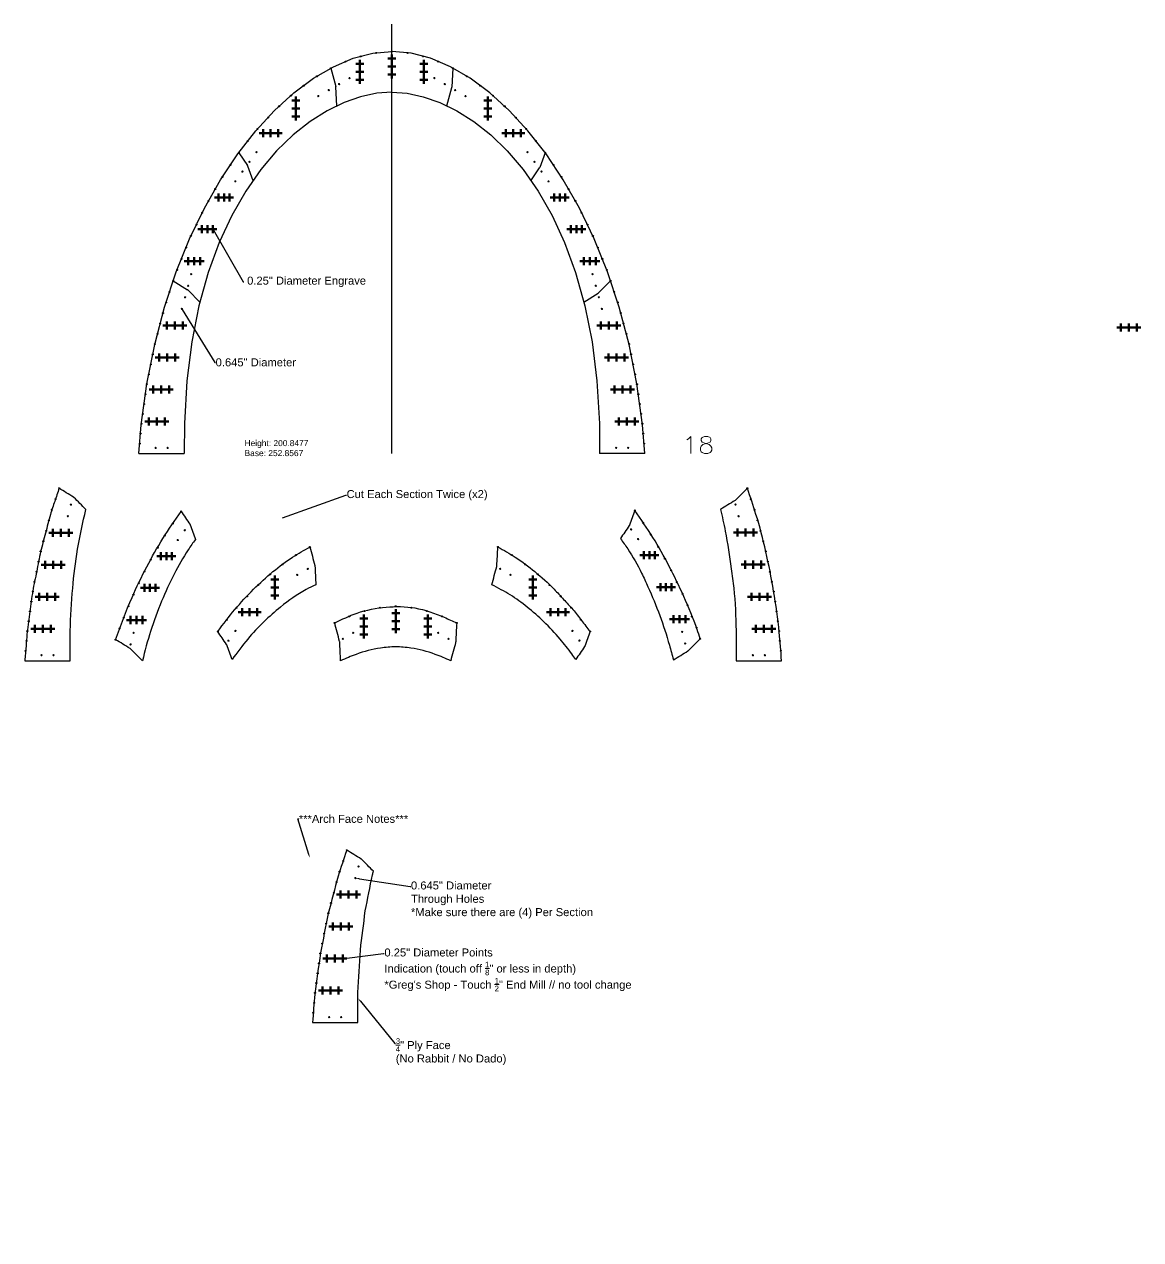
# Model space of a CAD drawing. Header units: inches. Extents: x -241 to 12541, y -1696 to 1281.
# Drawn here: x 2667 to 3225, y -198 to 409 of the extents above; entities that cross this region are included whole.
import ezdxf
from ezdxf import colors
from ezdxf.entities.mleader import LeaderData, LeaderLine
from ezdxf.math import Vec2, Vec3

# ---------------------------------------------------------------- set-up
doc = ezdxf.new("R2010")
doc.units = ezdxf.units.IN
doc.header["$MEASUREMENT"] = 0
doc.header["$PDMODE"] = 2
doc.header["$PDSIZE"] = 2
for name, color, linetype, lineweight in [('Annotation', 7, 'Continuous', 9), ('Drilling', 3, 'Continuous', 13), ('Engrave', 4, 'Continuous', 50)]:
    doc.layers.add(name, color=color, linetype=linetype, lineweight=lineweight)
doc.layers.add('OLD1', color=1, linetype='Continuous')
doc.styles.get("Standard").update_dxf_attribs({"font": 'Arial.ttf'})

# ---------------------------------------------------------------- blocks, each defined once
blk = doc.blocks.new('*U160')
at = {"layer": 'Engrave'}
blk.add_point((0, 0), dxfattribs=at)
blk = doc.blocks.new('*U161')
at = {"layer": 'Engrave', "color": 0, "linetype": 'ByBlock', "lineweight": -2, "transparency": 16777216}
for p in [(0, 0), (4, 0), (8, 0)]:
    blk.add_blockref('*U160', p, dxfattribs=at)
blk = doc.blocks.new('*U320')
at = {"layer": 'Engrave'}
blk.add_point((0, 0), dxfattribs=at)
blk = doc.blocks.new('*U321')
at = {"layer": 'Engrave', "color": 0, "linetype": 'ByBlock', "lineweight": -2, "transparency": 16777216}
for p in [(0, 0), (4, 0), (8, 0)]:
    blk.add_blockref('*U320', p, dxfattribs=at)
blk = doc.blocks.new('*U322')
at = {"layer": 'Engrave'}
blk.add_point((0, 0), dxfattribs=at)
blk = doc.blocks.new('*U323')
at = {"layer": 'Engrave', "color": 0, "linetype": 'ByBlock', "lineweight": -2, "transparency": 16777216}
for p in [(0, 0), (4, 0), (8, 0)]:
    blk.add_blockref('*U322', p, dxfattribs=at)
blk = doc.blocks.new('*U324')
at = {"layer": 'Engrave'}
blk.add_point((0, 0), dxfattribs=at)
blk = doc.blocks.new('*U325')
at = {"layer": 'Engrave', "color": 0, "linetype": 'ByBlock', "lineweight": -2, "transparency": 16777216}
for p in [(0, 0), (4, 0), (8, 0)]:
    blk.add_blockref('*U324', p, dxfattribs=at)
blk = doc.blocks.new('*U326')
at = {"layer": 'Engrave'}
blk.add_point((0, 0), dxfattribs=at)
blk = doc.blocks.new('*U327')
at = {"layer": 'Engrave', "color": 0, "linetype": 'ByBlock', "lineweight": -2, "transparency": 16777216}
for p in [(0, 0), (4, 0), (8, 0)]:
    blk.add_blockref('*U326', p, dxfattribs=at)
blk = doc.blocks.new('*U328')
at = {"layer": 'Engrave'}
blk.add_point((0, 0), dxfattribs=at)
blk = doc.blocks.new('*U329')
at = {"layer": 'Engrave', "color": 0, "linetype": 'ByBlock', "lineweight": -2, "transparency": 16777216}
for p in [(0, 0), (3, 0), (6, 0)]:
    blk.add_blockref('*U328', p, dxfattribs=at)
blk = doc.blocks.new('*U330')
at = {"layer": 'Engrave'}
blk.add_point((0, 0), dxfattribs=at)
blk = doc.blocks.new('*U331')
at = {"layer": 'Engrave', "color": 0, "linetype": 'ByBlock', "lineweight": -2, "transparency": 16777216}
for p in [(0, 0), (2.75, 0), (5.5, 0)]:
    blk.add_blockref('*U330', p, dxfattribs=at)
blk = doc.blocks.new('*U332')
at = {"layer": 'Engrave'}
blk.add_point((0, 0), dxfattribs=at)
blk = doc.blocks.new('*U333')
at = {"layer": 'Engrave', "color": 0, "linetype": 'ByBlock', "lineweight": -2, "transparency": 16777216}
for p in [(0, 0), (2.75, 0), (5.5, 0)]:
    blk.add_blockref('*U332', p, dxfattribs=at)
blk = doc.blocks.new('*U334')
at = {"layer": 'Engrave'}
blk.add_point((0, 0), dxfattribs=at)
blk = doc.blocks.new('*U335')
at = {"layer": 'Engrave', "color": 0, "linetype": 'ByBlock', "lineweight": -2, "transparency": 16777216}
for p in [(0, 0), (3.75, 0), (7.5, 0)]:
    blk.add_blockref('*U334', p, dxfattribs=at)
blk = doc.blocks.new('*U336')
at = {"layer": 'Engrave'}
blk.add_point((0, 0), dxfattribs=at)
blk = doc.blocks.new('*U337')
at = {"layer": 'Engrave', "color": 0, "linetype": 'ByBlock', "lineweight": -2, "transparency": 16777216}
for p in [(0, 0), (4, 0), (8, 0)]:
    blk.add_blockref('*U336', p, dxfattribs=at)
blk = doc.blocks.new('*U338')
at = {"layer": 'Engrave'}
blk.add_point((0, 0), dxfattribs=at)
blk = doc.blocks.new('*U339')
at = {"layer": 'Engrave', "color": 0, "linetype": 'ByBlock', "lineweight": -2, "transparency": 16777216}
for p in [(0, 0), (4, 0), (8, 0)]:
    blk.add_blockref('*U338', p, dxfattribs=at)
blk = doc.blocks.new('*U342')
at = {"layer": 'Engrave'}
blk.add_point((0, 0), dxfattribs=at)
blk = doc.blocks.new('*U343')
at = {"layer": 'Engrave', "color": 0, "linetype": 'ByBlock', "lineweight": -2, "transparency": 16777216}
for p in [(0, 0), (4, 0), (8, 0)]:
    blk.add_blockref('*U342', p, dxfattribs=at)
blk = doc.blocks.new('*U344')
at = {"layer": 'Engrave'}
blk.add_point((0, 0), dxfattribs=at)
blk = doc.blocks.new('*U345')
at = {"layer": 'Engrave', "color": 0, "linetype": 'ByBlock', "lineweight": -2, "transparency": 16777216}
for p in [(0, 0), (4, 0), (8, 0)]:
    blk.add_blockref('*U344', p, dxfattribs=at)
blk = doc.blocks.new('*U346')
at = {"layer": 'Engrave'}
blk.add_point((0, 0), dxfattribs=at)
blk = doc.blocks.new('*U347')
at = {"layer": 'Engrave', "color": 0, "linetype": 'ByBlock', "lineweight": -2, "transparency": 16777216}
for p in [(0, 0), (4, 0), (8, 0)]:
    blk.add_blockref('*U346', p, dxfattribs=at)
blk = doc.blocks.new('*U348')
at = {"layer": 'Engrave'}
blk.add_point((0, 0), dxfattribs=at)
blk = doc.blocks.new('*U349')
at = {"layer": 'Engrave', "color": 0, "linetype": 'ByBlock', "lineweight": -2, "transparency": 16777216}
for p in [(0, 0), (4, 0), (8, 0)]:
    blk.add_blockref('*U348', p, dxfattribs=at)
blk = doc.blocks.new('*U350')
at = {"layer": 'Engrave'}
blk.add_point((0, 0), dxfattribs=at)
blk = doc.blocks.new('*U351')
at = {"layer": 'Engrave', "color": 0, "linetype": 'ByBlock', "lineweight": -2, "transparency": 16777216}
for p in [(0, 0), (4, 0), (8, 0)]:
    blk.add_blockref('*U350', p, dxfattribs=at)
blk = doc.blocks.new('*U352')
at = {"layer": 'Engrave'}
blk.add_point((0, 0), dxfattribs=at)
blk = doc.blocks.new('*U353')
at = {"layer": 'Engrave', "color": 0, "linetype": 'ByBlock', "lineweight": -2, "transparency": 16777216}
for p in [(0, 0), (4, 0), (8, 0)]:
    blk.add_blockref('*U352', p, dxfattribs=at)
blk = doc.blocks.new('*U354')
at = {"layer": 'Engrave'}
blk.add_point((0, 0), dxfattribs=at)
blk = doc.blocks.new('*U355')
at = {"layer": 'Engrave', "color": 0, "linetype": 'ByBlock', "lineweight": -2, "transparency": 16777216}
for p in [(0, 0), (3, 0), (6, 0)]:
    blk.add_blockref('*U354', p, dxfattribs=at)
blk = doc.blocks.new('*U356')
at = {"layer": 'Engrave'}
blk.add_point((0, 0), dxfattribs=at)
blk = doc.blocks.new('*U357')
at = {"layer": 'Engrave', "color": 0, "linetype": 'ByBlock', "lineweight": -2, "transparency": 16777216}
for p in [(0, 0), (2.75, 0), (5.5, 0)]:
    blk.add_blockref('*U356', p, dxfattribs=at)
blk = doc.blocks.new('*U358')
at = {"layer": 'Engrave'}
blk.add_point((0, 0), dxfattribs=at)
blk = doc.blocks.new('*U359')
at = {"layer": 'Engrave', "color": 0, "linetype": 'ByBlock', "lineweight": -2, "transparency": 16777216}
for p in [(0, 0), (2.75, 0), (5.5, 0)]:
    blk.add_blockref('*U358', p, dxfattribs=at)
blk = doc.blocks.new('*U360')
at = {"layer": 'Engrave'}
blk.add_point((0, 0), dxfattribs=at)
blk = doc.blocks.new('*U361')
at = {"layer": 'Engrave', "color": 0, "linetype": 'ByBlock', "lineweight": -2, "transparency": 16777216}
for p in [(0, 0), (3.75, 0), (7.5, 0)]:
    blk.add_blockref('*U360', p, dxfattribs=at)
blk = doc.blocks.new('*U362')
at = {"layer": 'Engrave'}
blk.add_point((0, 0), dxfattribs=at)
blk = doc.blocks.new('*U363')
at = {"layer": 'Engrave', "color": 0, "linetype": 'ByBlock', "lineweight": -2, "transparency": 16777216}
for p in [(0, 0), (4, 0), (8, 0)]:
    blk.add_blockref('*U362', p, dxfattribs=at)
blk = doc.blocks.new('*U364')
at = {"layer": 'Engrave'}
blk.add_point((0, 0), dxfattribs=at)
blk = doc.blocks.new('*U365')
at = {"layer": 'Engrave', "color": 0, "linetype": 'ByBlock', "lineweight": -2, "transparency": 16777216}
for p in [(0, 0), (4, 0), (8, 0)]:
    blk.add_blockref('*U364', p, dxfattribs=at)
blk = doc.blocks.new('*U366')
at = {"layer": 'Engrave'}
blk.add_point((0, 0), dxfattribs=at)
blk = doc.blocks.new('*U367')
at = {"layer": 'Engrave', "color": 0, "linetype": 'ByBlock', "lineweight": -2, "transparency": 16777216}
for p in [(0, 0), (4, 0), (8, 0)]:
    blk.add_blockref('*U366', p, dxfattribs=at)
blk = doc.blocks.new('*U368')
at = {"layer": 'Engrave'}
blk.add_point((0, 0), dxfattribs=at)
blk = doc.blocks.new('*U369')
at = {"layer": 'Engrave', "color": 0, "linetype": 'ByBlock', "lineweight": -2, "transparency": 16777216}
for p in [(0, 0), (4, 0), (8, 0)]:
    blk.add_blockref('*U368', p, dxfattribs=at)
blk = doc.blocks.new('*U370')
at = {"layer": 'Engrave'}
blk.add_point((0, 0), dxfattribs=at)
blk = doc.blocks.new('*U371')
at = {"layer": 'Engrave', "color": 0, "linetype": 'ByBlock', "lineweight": -2, "transparency": 16777216}
for p in [(0, 0), (4, 0), (8, 0)]:
    blk.add_blockref('*U370', p, dxfattribs=at)
blk = doc.blocks.new('*U372')
at = {"layer": 'Engrave'}
blk.add_point((0, 0), dxfattribs=at)
blk = doc.blocks.new('*U373')
at = {"layer": 'Engrave', "color": 0, "linetype": 'ByBlock', "lineweight": -2, "transparency": 16777216}
for p in [(0, 0), (3, 0), (6, 0)]:
    blk.add_blockref('*U372', p, dxfattribs=at)
blk = doc.blocks.new('*U374')
at = {"layer": 'Engrave'}
blk.add_point((0, 0), dxfattribs=at)
blk = doc.blocks.new('*U375')
at = {"layer": 'Engrave', "color": 0, "linetype": 'ByBlock', "lineweight": -2, "transparency": 16777216}
for p in [(0, 0), (2.75, 0), (5.5, 0)]:
    blk.add_blockref('*U374', p, dxfattribs=at)
blk = doc.blocks.new('*U376')
at = {"layer": 'Engrave'}
blk.add_point((0, 0), dxfattribs=at)
blk = doc.blocks.new('*U377')
at = {"layer": 'Engrave', "color": 0, "linetype": 'ByBlock', "lineweight": -2, "transparency": 16777216}
for p in [(0, 0), (2.75, 0), (5.5, 0)]:
    blk.add_blockref('*U376', p, dxfattribs=at)
blk = doc.blocks.new('*U378')
at = {"layer": 'Engrave'}
blk.add_point((0, 0), dxfattribs=at)
blk = doc.blocks.new('*U379')
at = {"layer": 'Engrave', "color": 0, "linetype": 'ByBlock', "lineweight": -2, "transparency": 16777216}
for p in [(0, 0), (3.75, 0), (7.5, 0)]:
    blk.add_blockref('*U378', p, dxfattribs=at)
blk = doc.blocks.new('*U380')
at = {"layer": 'Engrave'}
blk.add_point((0, 0), dxfattribs=at)
blk = doc.blocks.new('*U381')
at = {"layer": 'Engrave', "color": 0, "linetype": 'ByBlock', "lineweight": -2, "transparency": 16777216}
for p in [(0, 0), (4, 0), (8, 0)]:
    blk.add_blockref('*U380', p, dxfattribs=at)
blk = doc.blocks.new('*U382')
at = {"layer": 'Engrave'}
blk.add_point((0, 0), dxfattribs=at)
blk = doc.blocks.new('*U383')
at = {"layer": 'Engrave', "color": 0, "linetype": 'ByBlock', "lineweight": -2, "transparency": 16777216}
for p in [(0, 0), (4, 0), (8, 0)]:
    blk.add_blockref('*U382', p, dxfattribs=at)
blk = doc.blocks.new('*U384')
at = {"layer": 'Engrave'}
blk.add_point((0, 0), dxfattribs=at)
blk = doc.blocks.new('*U385')
at = {"layer": 'Engrave', "color": 0, "linetype": 'ByBlock', "lineweight": -2, "transparency": 16777216}
for p in [(0, 0), (4, 0), (8, 0)]:
    blk.add_blockref('*U384', p, dxfattribs=at)
blk = doc.blocks.new('*U386')
at = {"layer": 'Engrave'}
blk.add_point((0, 0), dxfattribs=at)
blk = doc.blocks.new('*U387')
at = {"layer": 'Engrave', "color": 0, "linetype": 'ByBlock', "lineweight": -2, "transparency": 16777216}
for p in [(0, 0), (4, 0), (8, 0)]:
    blk.add_blockref('*U386', p, dxfattribs=at)
blk = doc.blocks.new('*U388')
at = {"layer": 'Engrave'}
blk.add_point((0, 0), dxfattribs=at)
blk = doc.blocks.new('*U389')
at = {"layer": 'Engrave', "color": 0, "linetype": 'ByBlock', "lineweight": -2, "transparency": 16777216}
for p in [(0, 0), (3.75, 0), (7.5, 0)]:
    blk.add_blockref('*U388', p, dxfattribs=at)
blk = doc.blocks.new('*U390')
at = {"layer": 'Engrave'}
blk.add_point((0, 0), dxfattribs=at)
blk = doc.blocks.new('*U391')
at = {"layer": 'Engrave', "color": 0, "linetype": 'ByBlock', "lineweight": -2, "transparency": 16777216}
for p in [(0, 0), (4, 0), (8, 0)]:
    blk.add_blockref('*U390', p, dxfattribs=at)
blk = doc.blocks.new('*U392')
at = {"layer": 'Engrave'}
blk.add_point((0, 0), dxfattribs=at)
blk = doc.blocks.new('*U393')
at = {"layer": 'Engrave', "color": 0, "linetype": 'ByBlock', "lineweight": -2, "transparency": 16777216}
for p in [(0, 0), (3, 0), (6, 0)]:
    blk.add_blockref('*U392', p, dxfattribs=at)
blk = doc.blocks.new('*U394')
at = {"layer": 'Engrave'}
blk.add_point((0, 0), dxfattribs=at)
blk = doc.blocks.new('*U395')
at = {"layer": 'Engrave', "color": 0, "linetype": 'ByBlock', "lineweight": -2, "transparency": 16777216}
for p in [(0, 0), (2.75, 0), (5.5, 0)]:
    blk.add_blockref('*U394', p, dxfattribs=at)
blk = doc.blocks.new('*U396')
at = {"layer": 'Engrave'}
blk.add_point((0, 0), dxfattribs=at)
blk = doc.blocks.new('*U397')
at = {"layer": 'Engrave', "color": 0, "linetype": 'ByBlock', "lineweight": -2, "transparency": 16777216}
for p in [(0, 0), (2.75, 0), (5.5, 0)]:
    blk.add_blockref('*U396', p, dxfattribs=at)
blk = doc.blocks.new('*U398')
at = {"layer": 'Engrave'}
blk.add_point((0, 0), dxfattribs=at)
blk = doc.blocks.new('*U399')
at = {"layer": 'Engrave', "color": 0, "linetype": 'ByBlock', "lineweight": -2, "transparency": 16777216}
for p in [(0, 0), (4, 0), (8, 0)]:
    blk.add_blockref('*U398', p, dxfattribs=at)
blk = doc.blocks.new('*U400')
at = {"layer": 'Engrave'}
blk.add_point((0, 0), dxfattribs=at)
blk = doc.blocks.new('*U401')
at = {"layer": 'Engrave', "color": 0, "linetype": 'ByBlock', "lineweight": -2, "transparency": 16777216}
for p in [(0, 0), (4, 0), (8, 0)]:
    blk.add_blockref('*U400', p, dxfattribs=at)
blk = doc.blocks.new('*U402')
at = {"layer": 'Engrave'}
blk.add_point((0, 0), dxfattribs=at)
blk = doc.blocks.new('*U403')
at = {"layer": 'Engrave', "color": 0, "linetype": 'ByBlock', "lineweight": -2, "transparency": 16777216}
for p in [(0, 0), (4, 0), (8, 0)]:
    blk.add_blockref('*U402', p, dxfattribs=at)
blk = doc.blocks.new('*U404')
at = {"layer": 'Engrave'}
blk.add_point((0, 0), dxfattribs=at)
blk = doc.blocks.new('*U405')
at = {"layer": 'Engrave', "color": 0, "linetype": 'ByBlock', "lineweight": -2, "transparency": 16777216}
for p in [(0, 0), (4, 0), (8, 0)]:
    blk.add_blockref('*U404', p, dxfattribs=at)
blk = doc.blocks.new('*U496')
at = {"layer": 'Engrave'}
blk.add_point((0, 0), dxfattribs=at)
blk = doc.blocks.new('*U497')
at = {"layer": 'Engrave', "color": 0, "linetype": 'ByBlock', "lineweight": -2, "transparency": 16777216}
for p in [(0, 0), (4, 0), (8, 0)]:
    blk.add_blockref('*U496', p, dxfattribs=at)
blk = doc.blocks.new('*U498')
at = {"layer": 'Engrave'}
blk.add_point((0, 0), dxfattribs=at)
blk = doc.blocks.new('*U499')
at = {"layer": 'Engrave', "color": 0, "linetype": 'ByBlock', "lineweight": -2, "transparency": 16777216}
for p in [(0, 0), (4, 0), (8, 0)]:
    blk.add_blockref('*U498', p, dxfattribs=at)
blk = doc.blocks.new('*U500')
at = {"layer": 'Engrave'}
blk.add_point((0, 0), dxfattribs=at)
blk = doc.blocks.new('*U501')
at = {"layer": 'Engrave', "color": 0, "linetype": 'ByBlock', "lineweight": -2, "transparency": 16777216}
for p in [(0, 0), (4, 0), (8, 0)]:
    blk.add_blockref('*U500', p, dxfattribs=at)
blk = doc.blocks.new('*U502')
at = {"layer": 'Engrave'}
blk.add_point((0, 0), dxfattribs=at)
blk = doc.blocks.new('*U503')
at = {"layer": 'Engrave', "color": 0, "linetype": 'ByBlock', "lineweight": -2, "transparency": 16777216}
for p in [(0, 0), (4, 0), (8, 0)]:
    blk.add_blockref('*U502', p, dxfattribs=at)

msp = doc.modelspace()

# ---------------------------------------------------------------- linework, layer by layer
for p, q in [((2850.84324, 194.83764), (2850.84324, 409.27378)), ((2820.35346, 387.34255), (2822.81468, 378.16039)), ((2881.33302, 387.34255), (2880.83634, 377.84924)), ((2823.34409, 368.46041), (2822.84741, 377.95373)), ((2878.34239, 368.46041), (2880.80361, 377.64258)), ((2774.27381, 345.1136), (2778.67165, 338.66719)), ((2927.41267, 345.1136), (2924.78239, 337.76657)), ((2781.41733, 331.09366), (2778.78705, 338.44068)), ((2920.26915, 331.09366), (2924.66698, 337.54007)), ((2741.53492, 281.00937), (2748.74063, 276.59339)), ((2960.15156, 281.00937), (2954.17546, 275.03364)), ((2754.90129, 270.47217), (2748.92519, 276.4479)), ((2946.78519, 270.47217), (2953.9909, 274.88815)), ((2724.41487, 194.83764), (2747.08535, 194.83764)), ((2977.27161, 194.83764), (2954.60113, 194.83764))]:
    msp.add_line(p, q)
for points in [[(2724.41487, 194.83764), (2725.59107, 209.06885), (2728.38485, 229.66931), (2732.29025, 249.32678), (2737.21292, 267.98798), (2743.0585, 285.59965), (2749.73261, 302.10851), (2757.14092, 317.46129), (2765.18904, 331.60473), (2773.78263, 344.48556), (2782.82733, 356.05049), (2792.22877, 366.24627), (2801.89259, 375.01962), (2811.72445, 382.31727), (2821.62996, 388.08595), (2831.51478, 392.27239), (2841.28455, 394.82332), (2850.84324, 395.68532)], [(2977.27161, 194.83764), (2976.09541, 209.06885), (2973.30163, 229.66931), (2969.39622, 249.32678), (2964.47356, 267.98798), (2958.62798, 285.59965), (2951.95387, 302.10851), (2944.54556, 317.46129), (2936.49744, 331.60473), (2927.90385, 344.48556), (2918.85915, 356.05049), (2909.45771, 366.24627), (2899.79388, 375.01962), (2889.96203, 382.31727), (2880.05652, 388.08595), (2870.1717, 392.27239), (2860.40193, 394.82332), (2850.84324, 395.68532)], [(2850.84324, 375.37699), (2843.23137, 374.81704), (2835.21649, 373.10571), (2826.91357, 370.20185), (2818.44382, 366.06972), (2809.92801, 360.677), (2801.48592, 353.99339), (2793.23638, 345.98972), (2785.2976, 336.63731), (2777.78743, 325.9077), (2770.82372, 313.77253), (2764.52448, 300.20359), (2759.00806, 285.17297), (2754.39312, 268.65312), (2750.79864, 250.61705), (2748.3438, 231.03837), (2747.14646, 209.86715), (2747.08529, 194.82137)], [(2850.84324, 375.37699), (2858.45511, 374.81704), (2866.46999, 373.10571), (2874.77291, 370.20185), (2883.24265, 366.06972), (2891.75847, 360.677), (2900.20056, 353.99339), (2908.4501, 345.98972), (2916.38888, 336.63731), (2923.89905, 325.9077), (2930.86276, 313.77253), (2937.16199, 300.20359), (2942.67842, 285.17297), (2947.29336, 268.65312), (2950.88783, 250.61705), (2953.34268, 231.03837), (2954.54002, 209.86715), (2954.60119, 194.82137)]]:
    msp.add_lwpolyline(points)
for points in [[(2822.84741, 377.95373), (2822.84376, 378.02338), (2822.83273, 378.09302), (2822.81468, 378.16039)], [(2880.80361, 377.64258), (2880.82166, 377.70994), (2880.83269, 377.77959), (2880.83634, 377.84924)], [(2778.78705, 338.44068), (2778.75849, 338.52046), (2778.7194, 338.59719), (2778.67165, 338.66719)], [(2924.66698, 337.54007), (2924.71474, 337.61007), (2924.75383, 337.68679), (2924.78239, 337.76657)], [(2748.92519, 276.4479), (2748.86979, 276.50329), (2748.80742, 276.55246), (2748.74063, 276.59339)], [(2953.9909, 274.88815), (2954.05769, 274.92908), (2954.12007, 274.97825), (2954.17546, 275.03364)]]:
    msp.add_open_spline(points, degree=3)
for points, knots in [([(2690.03152, 91.21999), (2690.00778, 96.23612), (2689.95059, 108.32175), (2691.04903, 126.96252), (2693.432, 147.25498), (2696.36243, 160.27334), (2697.84752, 166.87079), (2695.85549, 168.8627), (2693.86345, 170.85461), (2691.87142, 172.84652), (2691.81602, 172.90191), (2691.75365, 172.95108), (2691.68686, 172.99201), (2689.28496, 174.46401), (2686.88305, 175.936), (2684.48115, 177.40799), (2683.76962, 175.23518), (2682.34658, 170.88956), (2679.7426, 163.54016), (2677.79783, 155.02967), (2675.01034, 145.65086), (2673.38475, 135.87644), (2671.10508, 125.9797), (2670.03776, 115.753), (2668.5137, 106.56159), (2667.97294, 98.34915), (2667.56505, 93.60722), (2667.36111, 91.23626), (2674.91793, 91.23626), (2682.47476, 91.23626), (2690.03159, 91.23626)], [0, 0, 0, 0, 15.045899938, 36.250948994, 55.982934428, 76.257485165, 76.257485165, 76.257485165, 77.257485165, 77.257485165, 77.257485165, 77.492497915, 77.492497915, 77.492497915, 78.492497915, 78.492497915, 78.492497915, 85.352458796, 92.212419677, 101.862200834, 111.511981991, 121.532811845, 131.5536417, 141.94816065, 152.342679601, 159.482549873, 166.622420146, 166.622420146, 166.622420146, 167.622420146, 167.622420146, 167.622420146, 167.622420146]), ([(3022.93804, 91.25252), (3030.49487, 91.25252), (3038.05169, 91.25252), (3045.60852, 91.25252), (3045.25727, 96.00002), (3044.39465, 107.65913), (3041.87855, 125.87441), (3037.96367, 145.5373), (3033.56207, 162.68945), (3029.97778, 173.09899), (3028.48848, 177.42425), (3026.49644, 175.43234), (3024.50441, 173.44043), (3022.51238, 171.44852), (3022.45698, 171.39313), (3022.39461, 171.34396), (3022.32782, 171.30303), (3019.92591, 169.83104), (3017.52401, 168.35905), (3015.12211, 166.88705), (3015.92159, 163.28068), (3018.09563, 153.4739), (3020.06818, 140.2794), (3022.26487, 123.71545), (3022.98627, 108.33328), (3022.95223, 96.25099), (3022.93811, 91.23625)], [0, 0, 0, 0, 1, 1, 1, 15.279740545, 36.068778446, 56.110438155, 75.410000469, 89.129922231, 89.129922231, 89.129922231, 90.129922231, 90.129922231, 90.129922231, 90.364934981, 90.364934981, 90.364934981, 91.364934981, 91.364934981, 91.364934981, 102.444525074, 121.493566435, 131.359559152, 152.564608208, 167.610508146, 167.610508146, 167.610508146, 167.610508146]), ([(2719.9514, 97.35747), (2720.01819, 97.31654), (2720.08056, 97.26737), (2720.13596, 97.21198), (2722.12799, 95.22007), (2724.12002, 93.22816), (2726.11206, 91.23625), (2727.40319, 96.15971), (2730.04866, 106.24768), (2735.40804, 120.72923), (2741.73549, 134.31904), (2747.44312, 144.63967), (2751.39659, 150.14334), (2752.6281, 151.85773), (2751.75134, 154.30674), (2750.87458, 156.75575), (2749.99782, 159.20476), (2749.96926, 159.28454), (2749.93017, 159.36127), (2749.88241, 159.43127), (2748.41647, 161.58007), (2746.95052, 163.72887), (2745.48458, 165.87768), (2742.38089, 161.4225), (2736.17477, 152.51395), (2728.0973, 138.06696), (2719.88852, 121.29706), (2715.34017, 108.86498), (2712.74569, 101.77345), (2715.14759, 100.30146), (2717.54949, 98.82946), (2719.9514, 97.35747)], [0, 0, 0, 0, 0.235012751, 0.235012751, 0.235012751, 1.235012751, 1.235012751, 1.235012751, 16.498659058, 32.509615685, 47.469440613, 61.460712249, 67.790821595, 67.790821595, 67.790821595, 68.790821595, 68.790821595, 68.790821595, 69.045032737, 69.045032737, 69.045032737, 70.045032737, 70.045032737, 70.045032737, 86.324544524, 102.597504826, 119.644234254, 142.27995503, 142.27995503, 142.27995503, 143.27995503, 143.27995503, 143.27995503, 143.27995503]), ([(2969.45065, 158.76706), (2969.49841, 158.83706), (2969.5375, 158.91378), (2969.56606, 158.99356), (2970.44282, 161.44257), (2971.31958, 163.89158), (2972.19634, 166.34059), (2975.29776, 161.88462), (2981.49937, 152.97448), (2989.61125, 138.53961), (2996.97278, 123.168), (3002.0888, 110.94417), (3004.44315, 103.7717), (3004.93523, 102.23636), (3002.9432, 100.24445), (3000.95116, 98.25254), (2998.95913, 96.26063), (2998.90373, 96.20524), (2998.84136, 96.15607), (2998.77457, 96.11514), (2996.37267, 94.64315), (2993.97076, 93.17115), (2991.56886, 91.69916), (2990.89422, 94.15181), (2988.83838, 101.62586), (2984.95891, 113.95575), (2979.91675, 125.79918), (2974.81859, 137.00717), (2970.22739, 145.09794), (2966.28185, 150.60515), (2965.05282, 152.32065), (2966.51876, 154.46945), (2967.98471, 156.61825), (2969.45065, 158.76706)], [0, 0, 0, 0, 0.254211141, 0.254211141, 0.254211141, 1.254211141, 1.254211141, 1.254211141, 17.533722928, 33.80668323, 50.853412658, 68.660331698, 73.49685188, 73.49685188, 73.49685188, 74.49685188, 74.49685188, 74.49685188, 74.731864631, 74.731864631, 74.731864631, 75.731864631, 75.731864631, 75.731864631, 83.363687785, 98.988694558, 114.460805323, 121.940717787, 135.931989423, 142.262098769, 142.262098769, 142.262098769, 143.262098769, 143.262098769, 143.262098769, 143.262098769]), ([(2768.17096, 99.4044), (2768.21871, 99.3344), (2768.2578, 99.25767), (2768.28636, 99.17789), (2769.16312, 96.72888), (2770.03988, 94.27988), (2770.91664, 91.83087), (2773.46482, 95.29196), (2778.35956, 101.9403), (2786.54926, 110.70059), (2796.20041, 119.11313), (2804.87823, 125.47882), (2811.19517, 128.42809), (2812.8434, 129.19762), (2812.67784, 132.36206), (2812.51228, 135.5265), (2812.34672, 138.69094), (2812.34307, 138.76059), (2812.33204, 138.83023), (2812.31399, 138.8976), (2811.49358, 141.95832), (2810.67317, 145.01904), (2809.85277, 148.07976), (2806.93771, 146.46614), (2800.44826, 142.87393), (2791.06222, 135.72196), (2781.40133, 126.93089), (2772.14414, 116.92905), (2766.56452, 109.54495), (2763.77312, 105.85081), (2765.23907, 103.70201), (2766.70501, 101.5532), (2768.17096, 99.4044)], [0, 0, 0, 0, 0.254211141, 0.254211141, 0.254211141, 1.254211141, 1.254211141, 1.254211141, 14.140741201, 26.007660177, 37.124390831, 52.568471115, 58.020813122, 58.020813122, 58.020813122, 59.020813122, 59.020813122, 59.020813122, 59.230045405, 59.230045405, 59.230045405, 60.230045405, 60.230045405, 60.230045405, 70.215698951, 82.459921874, 95.512170353, 109.380875327, 123.265337449, 123.265337449, 123.265337449, 124.265337449, 124.265337449, 124.265337449, 124.265337449]), ([(2903.26034, 138.39605), (2902.43993, 135.33533), (2901.61952, 132.27461), (2900.79912, 129.21389), (2903.89573, 127.59088), (2910.06916, 124.35524), (2918.72675, 118.0695), (2927.10311, 110.71584), (2934.45044, 102.73879), (2939.6442, 96.3125), (2942.08521, 92.77546), (2942.72588, 91.84713), (2944.19182, 93.99593), (2945.65777, 96.14474), (2947.12371, 98.29354), (2947.17147, 98.36354), (2947.21056, 98.44027), (2947.23912, 98.52004), (2948.11588, 100.96905), (2948.99264, 103.41806), (2949.8694, 105.86707), (2948.43313, 107.68076), (2945.5606, 111.30814), (2941.44558, 116.91138), (2936.56429, 121.85616), (2930.64486, 128.60753), (2922.54464, 135.70577), (2913.20109, 142.89641), (2906.70693, 146.48433), (2903.78975, 148.09603), (2903.62419, 144.93159), (2903.45863, 141.76715), (2903.29307, 138.60271), (2903.28942, 138.53306), (2903.27839, 138.46342), (2903.26034, 138.39605)], [0, 0, 0, 0, 1, 1, 1, 11.476175996, 21.885408942, 33.002139596, 44.869058572, 54.376721372, 57.760084831, 57.760084831, 57.760084831, 58.760084831, 58.760084831, 58.760084831, 59.014295972, 59.014295972, 59.014295972, 60.014295972, 60.014295972, 60.014295972, 66.956527033, 73.898758094, 80.833110581, 87.767463067, 100.819711547, 113.063934469, 123.049588015, 123.049588015, 123.049588015, 124.049588015, 124.049588015, 124.049588015, 124.258820299, 124.258820299, 124.258820299, 124.258820299]), ([(2882.68394, 100.41843), (2882.70199, 100.48579), (2882.71302, 100.55543), (2882.71667, 100.62508), (2882.88223, 103.78952), (2883.04779, 106.95396), (2883.21335, 110.1184), (2881.15234, 111.08397), (2874.43949, 114.22891), (2862.77526, 118.35189), (2847.73158, 118.49519), (2834.02053, 115.90619), (2825.89747, 111.91743), (2822.23378, 110.1184), (2823.05419, 107.05768), (2823.8746, 103.99696), (2824.69501, 100.93624), (2824.71306, 100.86887), (2824.72409, 100.79923), (2824.72774, 100.72958), (2824.8933, 97.56514), (2825.05886, 94.4007), (2825.22442, 91.23626), (2827.77686, 92.3515), (2834.16956, 95.14468), (2843.4384, 97.65227), (2852.72357, 98.34195), (2862.00874, 97.65227), (2871.27757, 95.14468), (2877.67027, 92.3515), (2880.22271, 91.23626), (2881.04312, 94.29698), (2881.86353, 97.3577), (2882.68394, 100.41843)], [0, 0, 0, 0, 0.209232283, 0.209232283, 0.209232283, 1.209232283, 1.209232283, 1.209232283, 8.044532912, 23.472310489, 37.816819363, 52.668369692, 64.86994963, 64.86994963, 64.86994963, 65.86994963, 65.86994963, 65.86994963, 66.079181913, 66.079181913, 66.079181913, 67.079181913, 67.079181913, 67.079181913, 75.434444056, 88.005285344, 95.637725618, 103.270165892, 115.84100718, 124.196269323, 124.196269323, 124.196269323, 125.196269323, 125.196269323, 125.196269323, 125.196269323]), ([(2833.80848, -89.60561), (2833.82887, -84.59035), (2833.84926, -79.57509), (2833.86965, -74.55983), (2834.26876, -67.50276), (2834.66788, -60.44568), (2835.06699, -53.38861), (2835.88527, -46.86238), (2836.70355, -40.33615), (2837.52184, -33.80993), (2838.72, -27.7979), (2839.91816, -21.78588), (2841.11631, -15.77386), (2841.2857, -15.16751), (2841.45509, -14.56116), (2841.62448, -13.95481), (2839.63245, -11.9629), (2837.64041, -9.97099), (2835.64838, -7.97908), (2835.59298, -7.92369), (2835.53061, -7.87452), (2835.46382, -7.83358), (2833.06192, -6.36159), (2830.66001, -4.8896), (2828.25811, -3.41761), (2826.81744, -7.75807), (2825.37678, -12.09854), (2823.93612, -16.439), (2822.29523, -22.6594), (2820.65434, -28.8798), (2819.01345, -35.1002), (2817.71165, -41.65269), (2816.40984, -48.20518), (2815.10804, -54.75767), (2814.17678, -61.62449), (2813.24552, -68.49131), (2812.31426, -75.35813), (2811.9222, -80.10187), (2811.53013, -84.8456), (2811.13807, -89.58934), (2818.69489, -89.58934), (2826.25172, -89.58934), (2833.80855, -89.58934)], [0, 0, 0, 0, 1, 1, 1, 2, 2, 2, 3, 3, 3, 4, 4, 4, 5, 5, 5, 6, 6, 6, 6.235012751, 6.235012751, 6.235012751, 7.235012751, 7.235012751, 7.235012751, 8.235012751, 8.235012751, 8.235012751, 9.235012751, 9.235012751, 9.235012751, 10.235012751, 10.235012751, 10.235012751, 11.235012751, 11.235012751, 11.235012751, 12.235012751, 12.235012751, 12.235012751, 13.235012751, 13.235012751, 13.235012751, 13.235012751])]:
    msp.add_open_spline(points, degree=3, knots=knots)
at = {"layer": 'Annotation'}
msp.add_lwpolyline([(2998.22456, 201.66973), (2999.02834, 202.07162), (3000.234, 203.27728), (3000.234, 194.83764)], dxfattribs=at)
msp.add_lwpolyline([(3007.0661, 194.83764), (3008.67365, 194.83764), (3009.87932, 195.23952), (3010.28121, 195.64141), (3010.68309, 196.44519), (3010.68309, 197.65085), (3010.28121, 198.45463), (3009.47743, 199.2584), (3008.27177, 199.66029), (3006.66421, 200.06218), (3005.86044, 200.46407), (3005.45855, 201.26784), (3005.45855, 202.07162), (3005.86044, 202.8754), (3007.0661, 203.27728), (3008.67365, 203.27728), (3009.87932, 202.8754), (3010.28121, 202.07162), (3010.28121, 201.26784), (3009.87932, 200.46407), (3009.07554, 200.06218), (3007.46799, 199.66029), (3006.26232, 199.2584), (3005.45855, 198.45463), (3005.05666, 197.65085), (3005.05666, 196.44519), (3005.45855, 195.64141), (3005.86044, 195.23952)], close=True, dxfattribs=at)
at = {"layer": 'Drilling'}
for centre in [(2829.643, 382.40148), (2872.04348, 382.40148), (2819.2507, 376.40148), (2824.44685, 379.40148), (2877.23963, 379.40148), (2882.43578, 376.40148), (2814.05455, 373.40148), (2887.63193, 373.40148), (2779.60101, 340.53641), (2783.11189, 345.40198), (2918.57459, 345.40198), (2922.08547, 340.53641), (2776.09013, 335.67085), (2925.59635, 335.67085), (2772.57925, 330.80528), (2929.10723, 330.80528), (2750.54512, 284.43473), (2951.14136, 284.43473), (2748.99378, 278.63876), (2952.6927, 278.63876), (2745.89108, 267.04681), (2747.44243, 272.84278), (2954.24405, 272.84278), (2955.7954, 267.04681), (2732.75011, 197.58764), (2738.75011, 197.58764), (2962.93637, 197.58764), (2968.93637, 197.58764), (2690.38866, 169.2414), (3022.58097, 169.25766), (2688.83731, 163.44543), (3024.13231, 163.46169), (2743.79002, 151.56936), (2747.3009, 156.43492), (2970.38002, 156.89784), (2973.89089, 152.03227), (2803.55386, 134.13869), (2808.75001, 137.13869), (2904.89251, 137.15496), (2910.08866, 134.15496), (2721.75589, 105.19881), (2772.6112, 106.13919), (2831.52333, 105.17733), (2873.9238, 105.17733), (2941.03132, 106.15545), (2995.92502, 105.66172), (2720.20454, 99.40284), (2769.10032, 101.27362), (2826.32718, 102.17733), (2879.11996, 102.17733), (2944.5422, 101.28988), (2997.47637, 99.86575), (2675.69635, 93.98626), (2681.69635, 93.98626), (3031.27328, 94.00252), (3037.27328, 94.00252), (2834.16562, -11.5842), (2832.61427, -17.38017), (2819.47331, -86.83934), (2825.47331, -86.83934)]:
    msp.add_circle(centre, 0.3225, dxfattribs=at)
at = {"layer": 'OLD1'}
for centre in [(2842.97977, 394.9762), (2850.84324, 395.68532), (2858.7067, 394.9762), (2827.66812, 390.64325), (2835.22847, 393.24205), (2866.45801, 393.24205), (2874.01836, 390.64325), (2813.36158, 383.27069), (2820.35346, 387.34255), (2881.33302, 387.34255), (2888.3249, 383.27069), (2806.72436, 378.60598), (2894.96212, 378.60598), (2800.40703, 373.67095), (2901.27945, 373.67095), (2794.48396, 368.29366), (2907.20252, 368.29366), (2788.9279, 362.66651), (2912.75858, 362.66651), (2783.68252, 356.97795), (2918.00396, 356.97795), (2778.86106, 350.97905), (2922.82542, 350.97905), (2774.27381, 345.1136), (2927.41267, 345.1136), (2770.11503, 338.98823), (2931.57145, 338.98823), (2766.14979, 333.04479), (2935.53669, 333.04479), (2762.55332, 326.97283), (2939.13316, 326.97283), (2759.16614, 321.02034), (2942.52034, 321.02034), (2756.01461, 315.12717), (2945.67187, 315.12717), (2750.40157, 303.49483), (2753.15959, 309.21049), (2948.52689, 309.21049), (2951.28491, 303.49483), (2747.95915, 297.72173), (2953.72733, 297.72173), (2745.66983, 292.05894), (2956.01665, 292.05894), (2743.44762, 286.56216), (2958.23886, 286.56216), (2741.53492, 281.00937), (2960.15156, 281.00937), (2739.72857, 275.56717), (2961.95791, 275.56717), (2737.9668, 270.25926), (2963.71968, 270.25926), (2736.41414, 264.95988), (2965.27234, 264.95988), (2735.02618, 259.69831), (2966.6603, 259.69831), (2732.32895, 249.47347), (2733.66609, 254.54238), (2968.02039, 254.54238), (2969.35753, 249.47347), (2731.30214, 244.35318), (2970.38434, 244.35318), (2730.29988, 239.30843), (2971.3866, 239.30843), (2729.31004, 234.32617), (2972.37644, 234.32617), (2728.34634, 229.38534), (2973.34014, 229.38534), (2727.00181, 219.47123), (2727.6714, 224.40858), (2974.01508, 224.40858), (2974.68467, 219.47123), (2726.33546, 214.55773), (2975.35102, 214.55773), (2725.67027, 209.65283), (2976.01621, 209.65283), (2725.23193, 204.72346), (2976.45455, 204.72346), (2724.82409, 199.78894), (2976.86239, 199.78894), (2684.48115, 177.40799), (3028.48848, 177.42425), (2682.6748, 171.96579), (3030.29483, 171.98205), (2680.91303, 166.65788), (2745.48458, 165.87768), (2972.19634, 166.34059), (3032.0566, 166.67414), (2679.36037, 161.3585), (2741.3258, 159.75231), (2976.35512, 160.21522), (3033.60926, 161.37476), (2677.97241, 156.09693), (2737.36056, 153.80886), (2980.32036, 154.27178), (3034.99722, 156.11319), (2675.27518, 145.87209), (2676.61232, 150.941), (2733.76409, 147.73691), (2809.85277, 148.07976), (2903.78975, 148.09603), (2983.91682, 148.19982), (3036.35731, 150.95726), (3037.69444, 145.88835), (2674.24837, 140.7518), (2730.37691, 141.78442), (2802.86088, 144.0079), (2910.78163, 144.02416), (2987.30401, 142.24733), (3038.72126, 140.76806), (2673.24611, 135.70705), (2727.22538, 135.89125), (2789.90634, 134.40815), (2796.22367, 139.34319), (2917.41885, 139.35945), (2923.73618, 134.42442), (2990.45553, 136.35416), (3039.72351, 135.72331), (2672.25627, 130.72479), (2724.37036, 129.97457), (2783.98327, 129.03087), (2929.65925, 129.04713), (2993.31056, 130.43748), (3040.71335, 130.74105), (2671.29257, 125.78395), (2721.61233, 124.2589), (2778.42721, 123.40372), (2935.21531, 123.41998), (2996.06858, 124.72182), (3041.67706, 125.80022), (2669.94804, 115.86985), (2670.61764, 120.8072), (2719.16992, 118.4858), (2773.18183, 117.71516), (2837.1088, 116.0179), (2844.8601, 117.75204), (2852.72357, 118.46117), (2860.58703, 117.75204), (2868.33833, 116.0179), (2940.46069, 117.73142), (2998.511, 118.94872), (3042.35199, 120.82346), (3043.02158, 115.88611), (2669.28169, 110.95635), (2716.8806, 112.82302), (2768.36037, 111.71626), (2822.23378, 110.1184), (2829.54845, 113.41909), (2875.89869, 113.41909), (2883.21335, 110.1184), (2945.28215, 111.73253), (3000.80032, 113.28593), (3043.68794, 110.97261), (2668.6165, 106.05145), (2714.65839, 107.32624), (2763.77312, 105.85081), (2949.8694, 105.86707), (3003.02253, 107.78915), (3044.35313, 106.06771), (2668.17816, 101.12208), (2712.74569, 101.77345), (3004.93523, 102.23636), (3044.79147, 101.13834), (2667.77033, 96.18756), (3045.1993, 96.20382), (2828.25811, -3.41761), (2826.45176, -8.85981), (2824.68999, -14.16772), (2823.13733, -19.4671), (2820.38928, -29.8846), (2821.74937, -24.72867), (2819.05214, -34.95351), (2818.02533, -40.0738), (2817.02307, -45.11855), (2816.03323, -50.10081), (2814.3946, -60.0184), (2815.06953, -55.04164), (2813.72501, -64.95575), (2813.05865, -69.86925), (2812.39346, -74.77415), (2811.54729, -84.63804), (2811.95512, -79.70352)]:
    msp.add_circle(centre, 0.25, dxfattribs=at)

# ---------------------------------------------------------------- block references
at = {"layer": 'Engrave', "rotation": 270}
for name, p in [('*U161', (2834.84324, 389.52413)), ('*U339', (2850.84324, 392.17112)), ('*U337', (2802.84324, 371.15547)), ('*U381', (2792.34255, 131.89268)), ('*U385', (2852.72357, 114.94696)), ('*U383', (2836.72357, 112.29998))]:
    msp.add_blockref(name, p, dxfattribs=at)
at = {"layer": 'Engrave', "xscale": -1, "rotation": 90}
for name, p in [('*U345', (2866.84324, 389.52413)), ('*U363', (2898.84324, 371.15547)), ('*U391', (2921.29997, 131.90894)), ('*U387', (2868.72357, 112.29998))]:
    msp.add_blockref(name, p, dxfattribs=at)
at = {"layer": 'Engrave'}
for name, p in [('*U335', (2786.4698, 354.83764)), ('*U333', (2764.20555, 322.79955)), ('*U331', (2755.90077, 306.83764)), ('*U329', (2748.95128, 290.83764)), ('*U327', (2738.41887, 258.83764)), ('*U343', (3215.10041, 257.83138)), ('*U325', (2734.56944, 242.83764)), ('*U323', (2731.53287, 226.83764)), ('*U321', (2729.36299, 210.83764)), ('*U371', (2681.3651, 155.23626)), ('*U369', (2677.51568, 139.23626)), ('*U377', (2735.41632, 143.56362)), ('*U375', (2727.11154, 127.60171)), ('*U367', (2674.4791, 123.23626)), ('*U379', (2775.96911, 115.57485)), ('*U373', (2720.16205, 111.60171)), ('*U365', (2672.30922, 107.23626)), ('*U503', (2825.14206, -25.58934)), ('*U501', (2821.29264, -41.58934)), ('*U499', (2818.25606, -57.58934)), ('*U497', (2816.08618, -73.58934))]:
    msp.add_blockref(name, p, dxfattribs=at)
at = {"layer": 'Engrave', "xscale": -1}
for name, p in [('*U361', (2915.21668, 354.83764)), ('*U359', (2937.48093, 322.79955)), ('*U357', (2945.78571, 306.83764)), ('*U355', (2952.7352, 290.83764)), ('*U353', (2963.26761, 258.83764)), ('*U351', (2967.11703, 242.83764)), ('*U349', (2970.15361, 226.83764)), ('*U347', (2972.32349, 210.83764)), ('*U405', (3031.60453, 155.25252)), ('*U397', (2982.26459, 144.02654)), ('*U403', (3035.45395, 139.25252)), ('*U395', (2990.56938, 128.06463)), ('*U401', (3038.49053, 123.25252)), ('*U389', (2937.67341, 115.59111)), ('*U393', (2997.51886, 112.06463)), ('*U399', (3040.66041, 107.25252))]:
    msp.add_blockref(name, p, dxfattribs=at)

# ---------------------------------------------------------------- texts
at = {"insert": (2777.17888, 201.49106), "char_height": 3, "attachment_point": 1}
msp.add_mtext_dynamic_manual_height_columns('Height: 200.8477\\PBase: 252.8567', width=45.2101633, gutter_width=1, heights=[0], dxfattribs=at)

# ---------------------------------------------------------------- leaders
at = {"layer": 'Annotation'}
ml = msp.add_multileader_mtext('Standard', dxfattribs=at)
ml.set_content('\\A1; 0.25" Diameter Engrave', color=256)
ml.set_leader_properties()
ml.build(insert=Vec2(0, 0))
ml.multileader.update_dxf_attribs({"text_right_attachment_type": 6, "dogleg_length": 0.36, "arrow_head_size": 0.18})
ctx = ml.context
ctx.base_point, ctx.arrow_head_size, ctx.landing_gap_size, ctx.plane_origin = Vec3(2776.82663, 280.6127), 0.18, 0.09, Vec3(2902.01541, 259.91014)
ctx.right_attachment = 6
notes = []
notes.append((ctx, [(1, (1, 1, 0), (2776.46663, 280.6127), (1, 0), 0.36, [(0, [(2761.40661, 306.87691)], 0, [])])]))
ctx.mtext.insert, ctx.mtext.flow_direction = Vec3(2776.91663, 283.18569), 5
ml = msp.add_multileader_mtext('Standard', dxfattribs=at)
ml.set_content('\\A1;0.645" Diameter', color=256)
ml.set_leader_properties()
ml.build(insert=Vec2(0, 0))
ml.multileader.update_dxf_attribs({"text_right_attachment_type": 6, "dogleg_length": 0.36, "arrow_head_size": 0.18})
ctx = ml.context
ctx.base_point, ctx.arrow_head_size, ctx.landing_gap_size, ctx.plane_origin = Vec3(2762.64382, 240.34193), 0.18, 0.09, Vec3(2887.8326, 219.63937)
ctx.right_attachment = 6
notes.append((ctx, [(1, (1, 1, 0), (2762.28382, 240.34193), (1, 0), 0.36, [(0, [(2745.96044, 266.90226)], 0, [])])]))
ctx.mtext.insert, ctx.mtext.flow_direction = Vec3(2762.73382, 242.36922), 5
ml = msp.add_multileader_mtext('Standard', dxfattribs=at)
ml.set_content('\\A1;Cut Each Section Twice (x2) ', color=256)
ml.set_leader_properties()
ml.build(insert=Vec2(0, 0))
ml.multileader.update_dxf_attribs({"text_right_attachment_type": 6, "dogleg_length": 0.36, "arrow_head_size": 0.18})
ctx = ml.context
ctx.base_point, ctx.arrow_head_size, ctx.landing_gap_size, ctx.plane_origin = Vec3(2828.09896, 173.98294), 0.18, 0.09, Vec3(2963.6381, 138.74355)
ctx.right_attachment = 6
notes.append((ctx, [(1, (1, 1, 0), (2827.73896, 173.98294), (1, 0), 0.36, [(0, [(2796.06636, 162.52522)], 0, [])])]))
ctx.mtext.insert, ctx.mtext.flow_direction = Vec3(2828.18896, 176.52864), 5
ml = msp.add_multileader_mtext('Standard', dxfattribs=at)
ml.set_content('\\A1;***Arch Face Notes***', color=256)
ml.set_leader_properties()
ml.build(insert=Vec2(0, 0))
ml.multileader.update_dxf_attribs({"text_right_attachment_type": 6, "dogleg_length": 0.36, "arrow_head_size": 2})
ctx = ml.context
ctx.base_point, ctx.arrow_head_size, ctx.landing_gap_size, ctx.plane_origin = Vec3(2804.24053, 12.21408), 2, 0.09, Vec3(2929.42931, -8.48847)
ctx.right_attachment = 6
notes.append((ctx, [(1, (1, 1, 0), (2803.88053, 12.21408), (1, 0), 0.36, [(0, [(2809.83472, -7.43246)], 0, [])])]))
ctx.mtext.insert, ctx.mtext.flow_direction = Vec3(2804.33053, 14.24137), 5
ml = msp.add_multileader_mtext('Standard', dxfattribs=at)
ml.set_content('\\A1;0.645" Diameter\\PThrough Holes\\P*Make sure there are (4) Per Section', color=256)
ml.set_leader_properties()
ml.build(insert=Vec2(0, 0))
ml.multileader.update_dxf_attribs({"text_right_attachment_type": 6, "dogleg_length": 0.36, "arrow_head_size": 2})
ctx = ml.context
ctx.base_point, ctx.arrow_head_size, ctx.landing_gap_size, ctx.plane_origin = Vec3(2860.27483, -21.59076), 2, 0.09, Vec3(2985.46362, -42.29331)
ctx.right_attachment = 6
notes.append((ctx, [(1, (1, 1, 0), (2859.91483, -21.59076), (1, 0), 0.36, [(0, [(2832.61427, -17.38017)], 0, [])])]))
ctx.mtext.insert, ctx.mtext.flow_direction = Vec3(2860.36483, -19.04505), 5
ml = msp.add_multileader_mtext('Standard', dxfattribs=at)
ml.set_content('\\A1;0.25" Diameter Points\\PIndication (touch off {\\H0.7x;\\S1/8;}" or less in depth)\\P*Greg\'s Shop - Touch {\\H0.7x;\\S1/2;}" End Mill // no tool change  ', color=256)
ml.set_leader_properties()
ml.build(insert=Vec2(0, 0))
ml.multileader.update_dxf_attribs({"text_right_attachment_type": 6, "dogleg_length": 0.36, "arrow_head_size": 2})
ctx = ml.context
ctx.base_point, ctx.arrow_head_size, ctx.landing_gap_size, ctx.plane_origin = Vec3(2846.99611, -55.10649), 2, 0.09, Vec3(2972.18489, -75.80905)
ctx.right_attachment = 6
notes.append((ctx, [(1, (1, 1, 0), (2846.63611, -55.10649), (1, 0), 0.36, [(0, [(2826.25606, -57.58934)], 0, [])])]))
ctx.mtext.insert, ctx.mtext.flow_direction = Vec3(2847.08611, -52.5335), 5
ml = msp.add_multileader_mtext('Standard', dxfattribs=at)
ml.set_content('\\A1;{\\H0.7x;\\S3/4;}" Ply Face \\P(No Rabbit / No Dado)', color=256)
ml.set_leader_properties()
ml.build(insert=Vec2(0, 0))
ml.multileader.update_dxf_attribs({"text_right_attachment_type": 6, "dogleg_length": 0.36, "arrow_head_size": 2})
ctx = ml.context
ctx.base_point, ctx.arrow_head_size, ctx.landing_gap_size, ctx.plane_origin = Vec3(2852.67588, -99.99843), 2, 0.09, Vec3(2977.86466, -120.70099)
ctx.right_attachment = 6
notes.append((ctx, [(1, (1, 1, 0), (2852.31588, -99.99843), (1, 0), 0.36, [(0, [(2833.85826, -77.36246)], 0, [])])]))
ctx.mtext.insert, ctx.mtext.flow_direction = Vec3(2852.76588, -97.45273), 5
for ctx, leaders in notes:
    for number, flags, end, landing, length, lines in leaders:
        leader = LeaderData()
        leader.index, (leader.has_last_leader_line, leader.has_dogleg_vector, leader.attachment_direction) = number, flags
        leader.last_leader_point, leader.dogleg_vector, leader.dogleg_length = Vec3(end), Vec3(landing), length
        for number, points, colour, breaks in lines:
            line = LeaderLine()
            line.index, line.vertices, line.color, line.breaks = number, Vec3.list(points), colors.encode_raw_color(colour), breaks
            leader.lines.append(line)
        ctx.leaders.append(leader)

doc.saveas('drawing.dxf')
